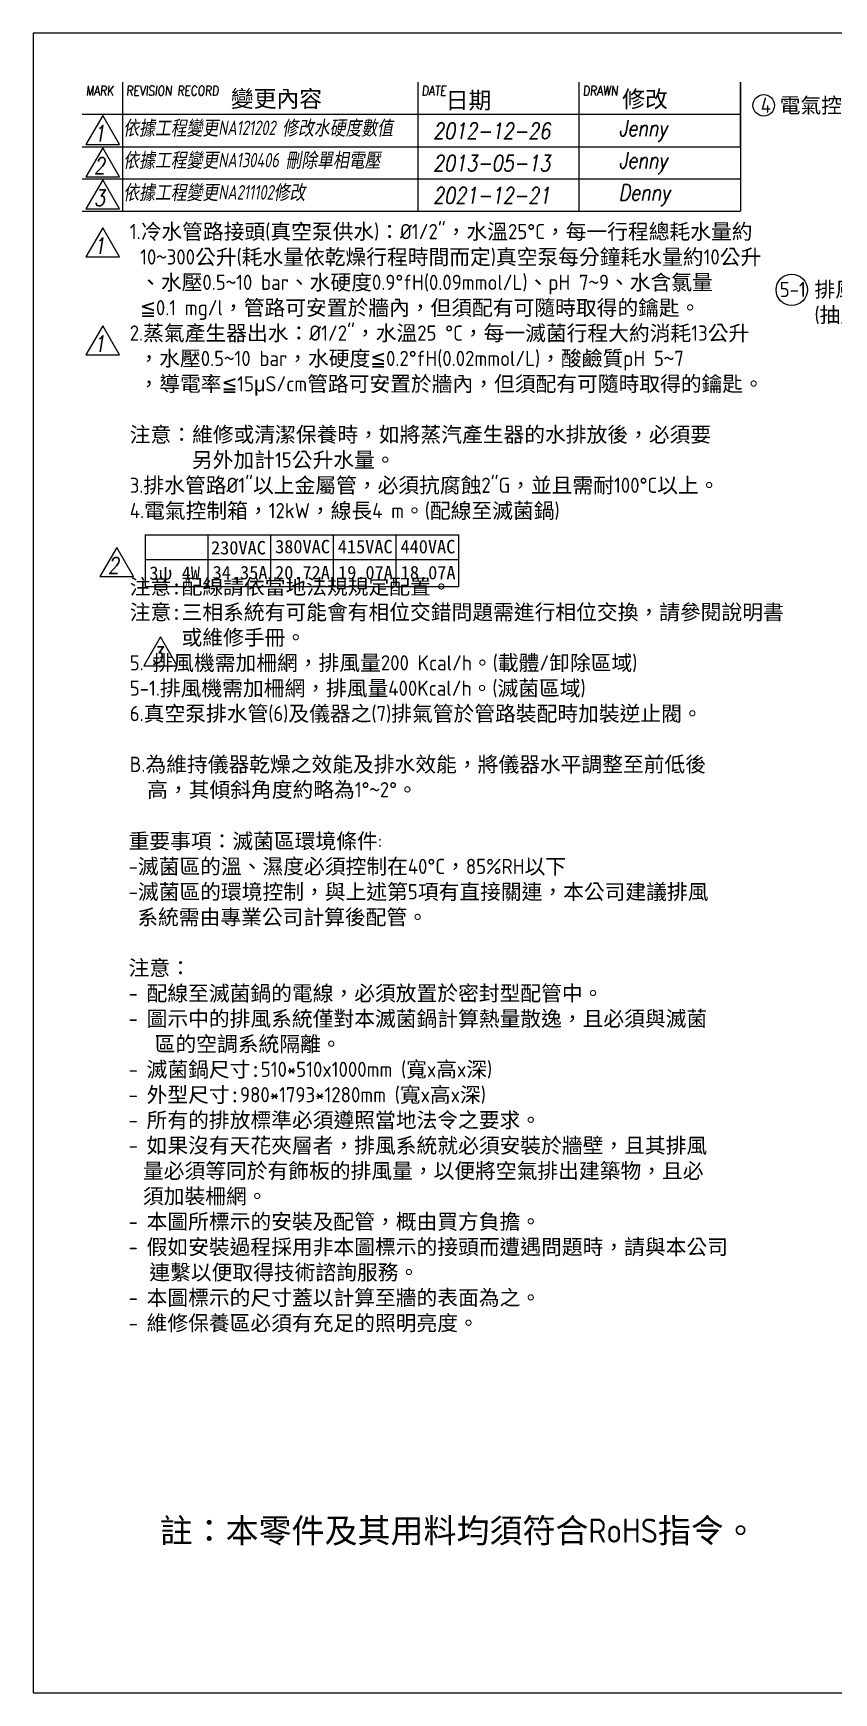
# Model space of a CAD drawing. Header units: millimetres. Extents: x -215875 to -179240, y -18069 to -2215.
# Drawn here: x -192425 to -187954, y -18069 to -8799 of the extents above; entities that cross this region are included whole.
import ezdxf

# ---------------------------------------------------------------- set-up
doc = ezdxf.new("R2010")
doc.units = ezdxf.units.MM
doc.header["$MEASUREMENT"] = 0
doc.layers.get('0').update_dxf_attribs({"lineweight": 25})
for name, color, linetype, lineweight in [('D', 3, 'Continuous', 13), ('F', 7, 'Continuous', 15), ('T', 4, 'Continuous', 15)]:
    doc.layers.add(name, color=color, linetype=linetype, lineweight=lineweight)
doc.styles.get("Standard").update_dxf_attribs({"font": 'KAIU.TTF'})
doc.styles.add('STU25', font='isocp2.shx')
doc.styles.add('Text', font='romans.shx', dxfattribs={"width": 0.8, "oblique": 10})

msp = doc.modelspace()

# ---------------------------------------------------------------- linework, layer by layer
at = {"layer": 'D'}
for p, q in [((-191799.955, -11600.541), (-191799.955, -11889.194)), ((-191799.955, -11600.541), (-190049.955, -11600.541)), ((-191449.955, -11600.541), (-191449.955, -11889.194)), ((-191099.955, -11600.541), (-191099.955, -11889.194)), ((-190749.955, -11600.541), (-190749.955, -11889.194)), ((-190399.955, -11600.541), (-190399.955, -11889.194)), ((-190049.955, -11600.541), (-190049.955, -11889.194)), ((-191799.955, -11739.194), (-190049.955, -11739.194)), ((-191799.955, -11889.194), (-190049.955, -11889.194))]:
    msp.add_line(p, q, dxfattribs=at)
for centre, radius in [((-188345.381, -9202.174), 60), ((-188189.276, -10232.656), 87.5)]:
    msp.add_circle(centre, radius, dxfattribs=at)
at = {"layer": 'F', "color": 7}
for p, q in [((-191925.665, -9073.217), (-191925.665, -9793.217)), ((-190275.515, -9793.217), (-190275.515, -9073.217)), ((-189375.515, -9793.217), (-189375.515, -9073.217)), ((-188475.515, -9433.217), (-188475.515, -9073.217)), ((-188475.515, -9253.217), (-192150.665, -9253.217)), ((-192150.665, -9433.217), (-188475.515, -9433.217)), ((-192150.665, -9613.217), (-188475.515, -9613.217)), ((-192150.665, -9793.217), (-188475.515, -9793.217))]:
    msp.add_line(p, q, dxfattribs=at)
at = {"layer": 'F'}
msp.add_line((-188475.515, -9073.217), (-188475.515, -9793.217), dxfattribs=at)
at = {"layer": 'F', "color": 6}
msp.add_lwpolyline([(-192424.686, -8799.196), (-192424.686, -18069.196), (-179239.686, -18069.196), (-179239.686, -8799.196)], close=True, dxfattribs=at)
msp.add_lwpolyline([(-192424.686, -8799.196), (-192424.686, -18069.196), (-179239.686, -18069.196), (-179239.686, -8799.196)], close=True, dxfattribs=at)
at = {"layer": 'F', "color": 7}
for points in [[(-192036.449, -9258.886), (-192129.94, -9420.817), (-191942.958, -9420.817)], [(-192036.449, -9438.886), (-192129.94, -9600.817), (-191942.958, -9600.817)], [(-192036.449, -9618.886), (-192129.94, -9780.817), (-191942.958, -9780.817)], [(-192036.449, -9886.814), (-192129.94, -10048.745), (-191942.958, -10048.745)], [(-192036.449, -10433.499), (-192129.94, -10595.43), (-191942.958, -10595.43)], [(-191958.227, -11671.839), (-192051.718, -11833.77), (-191864.736, -11833.77)], [(-191713.57, -12170.68), (-191807.061, -12332.611), (-191620.08, -12332.611)]]:
    msp.add_lwpolyline(points, close=True, dxfattribs=at)

# ---------------------------------------------------------------- texts
at = {"lineweight": -3}
for s, p in [('變更內容', (-191321.331, -9212.002)), ('日期', (-190121.169, -9220.901)), ('修改', (-189135.691, -9213.782))]:
    msp.add_text(s, height=93.4085, dxfattribs=at).set_placement(p)
at = {"insert": (-191718.372, -17095.769), "char_height": 135.00867, "attachment_point": 1, "style": 'STU25'}
msp.add_mtext('{\\f標楷體|b0|i0|c136|p65;註：本零件及其用料均須符合}RoHS{\\f標楷體|b0|i0|c136|p65;指令。}', dxfattribs=at)
at = {"layer": 'D', "char_height": 85, "attachment_point": 1}
for s, insert in [('{\\Fisocp2.shx;\\C3;4 \\f標楷體|b0|i0|c136|p65;電氣控制箱}', (-188362.278, -9159.531)), ('{\\Fisocp2.shx;\\C3;5-1 \\f標楷體|b0|i0|c136|p65;排風機\\P\\Fisocp2.shx;    (\\f標楷體|b0|i0|c136|p65;抽風機\\Fisocp2.shx;)}', (-188256.203, -10188.107))]:
    msp.add_mtext(s, dxfattribs=dict(at, insert=insert))
at = {"layer": 'D', "color": 11, "attachment_point": 1, "style": 'STU25'}
for s, insert, char_height in [('1.{\\f標楷體|b0|i0|c136|p65;冷水管路接頭}({\\f標楷體|b0|i0|c136|p65;真空泵供水}){\\f標楷體|b0|i0|c136|p65;：}%%C1/2"{\\f標楷體|b0|i0|c136|p65;，水溫}25%%DC{\\f標楷體|b0|i0|c136|p65;，每一行程總耗水量約\\P }10{\\f標楷體|b0|i0|c136|p65;~}300{\\f標楷體|b0|i0|c136|p65;公升}({\\f標楷體|b0|i0|c136|p65;耗水量依乾燥行程時間而定}){\\f標楷體|b0|i0|c136|p65;真空泵每分鐘耗水量約}10{\\f標楷體|b0|i0|c136|p65;公升\\P 、水壓}0.5{\\f標楷體|b0|i0|c136|p65;~}10 bar{\\f標楷體|b0|i0|c136|p65;、水硬度}0.9%%DfH(0.09mmol/L){\\f標楷體|b0|i0|c136|p65;、}pH 7{\\f標楷體|b0|i0|c136|p65;~}9{\\f標楷體|b0|i0|c136|p65;、水含氯量\\P \\f新細明體|b0|i0|c136|p18;≦}0.1 mg/l{\\f標楷體|b0|i0|c136|p65;，管路可安置於牆內，但須配有可隨時取得的鑰匙。}\\P2.{\\f標楷體|b0|i0|c136|p65;蒸氣產生器出水：}%%C1/2"{\\f標楷體|b0|i0|c136|p65;，水溫}25 %%DC{\\f標楷體|b0|i0|c136|p65;，每一滅菌行程大約消耗}13{\\f標楷體|b0|i0|c136|p65;公升}\\P {\\f標楷體|b0|i0|c136|p65;，水壓}0.5{\\f標楷體|b0|i0|c136|p65;~}10 bar{\\f標楷體|b0|i0|c136|p65;，水硬度\\f新細明體|b0|i0|c136|p18;≦}0.2%%DfH(0.02mmol/L){\\f標楷體|b0|i0|c136|p65;，酸鹼質}pH 5{\\f標楷體|b0|i0|c136|p65;~}7\\P {\\f標楷體|b0|i0|c136|p65;，導電率\\f新細明體|b0|i0|c136|p18;≦}15{\\f新細明體|b0|i0|c136|p16;μ}S/cm{\\f標楷體|b0|i0|c136|p65;管路可安置於牆內，但須配有可隨時取得的鑰匙。\\P\\P注意：維修或清潔保養時，如將蒸汽產生器的水排放後，必須要\\P      另外加計}15{\\f標楷體|b0|i0|c136|p65;公升水量。}\\P3.{\\f標楷體|b0|i0|c136|p65;排水管路}%%C1"{\\f標楷體|b0|i0|c136|p65;以上金屬管，必須抗腐蝕}2"G{\\f標楷體|b0|i0|c136|p65;，並且需耐}100%%DC{\\f標楷體|b0|i0|c136|p65;以上。} \\P4.{\\f標楷體|b0|i0|c136|p65;電氣控制箱，}12kW{\\f標楷體|b0|i0|c136|p65;，線長}4 m{\\f標楷體|b0|i0|c136|p65;。}({\\f標楷體|b0|i0|c136|p65;配線至滅菌鍋})\\P\\P\\P{\\f標楷體|b0|i0|c136|p65;注意:配線請依當地法規規定配置。\\P\\fDFKai-SB|b0|i0|c136|p65;注意:三相系統有可能會有相位交錯問題需進行相位交換，請參閱說明書\\P     或維修手冊。}\\P5. {\\f標楷體|b0|i0|c136|p65;排風機需加柵網，排風量}200 Kcal/h{\\f標楷體|b0|i0|c136|p65;。}({\\f標楷體|b0|i0|c136|p65;載體}/{\\f標楷體|b0|i0|c136|p65;卸除區域})\\P5-1.{\\f標楷體|b0|i0|c136|p65;排風機需加柵網，排風量}400Kcal/h{\\f標楷體|b0|i0|c136|p65;。}({\\f標楷體|b0|i0|c136|p65;滅菌區域})\\P6.{\\f標楷體|b0|i0|c136|p65;真空泵排水管}(6){\\f標楷體|b0|i0|c136|p65;及儀器之}(7){\\f標楷體|b0|i0|c136|p65;排氣管於管路裝配時加裝逆止閥。\\P}\\PB.{\\f標楷體|b0|i0|c136|p65;為維持儀器乾燥之效能及排水效能，將儀器水平調整至前低後}\\P  {\\f標楷體|b0|i0|c136|p65;高，其傾斜角度約略為}1%%D{\\f標楷體|b0|i0|c136|p65;~}2%%D{\\f標楷體|b0|i0|c136|p65;。}', (-191885.48, -9864.853), 85), ('{\\f標楷體|b0|i0|c136|p65;230VAC}', (-191431.712, -11635.683), 75), ('{\\f標楷體|b0|i0|c136|p65;380VAC}', (-191073.829, -11629.497), 75), ('{\\f標楷體|b0|i0|c136|p65;415VAC}', (-190723.829, -11629.497), 75), ('{\\f標楷體|b0|i0|c136|p65;440VAC}', (-190373.829, -11629.497), 75), ('{\\f標楷體|b0|i0|c136|p65;3ψ 4W}', (-191776.147, -11777.183), 75), ('{\\f標楷體|b0|i0|c136|p65;34.35A}', (-191422.737, -11774.513), 75), ('{\\f標楷體|b0|i0|c136|p65;20.72A}', (-191073.942, -11774.513), 75), ('{\\f標楷體|b0|i0|c136|p65;19.07A}', (-190722.334, -11774.513), 75), ('{\\f標楷體|b0|i0|c136|p65;18.07A}', (-190372.334, -11774.513), 75), ('{\\f標楷體|b0|i0|c136|p65;重要事項：滅菌區環境條件}:\\P-{\\f標楷體|b0|i0|c136|p65;滅菌區的溫、濕度必須控制在}40%%DC{\\f標楷體|b0|i0|c136|p65;，}85%RH{\\f標楷體|b0|i0|c136|p65;以下\\P}-{\\f標楷體|b0|i0|c136|p65;滅菌區的環境控制，與上述第}5{\\f標楷體|b0|i0|c136|p65;項有直接關連，本公司建議排風\\P} {\\f標楷體|b0|i0|c136|p65;系統需由專業公司計算後配管。\\P\\P注意：\\P}- {\\f標楷體|b0|i0|c136|p65;配線至滅菌鍋的電線，必須放置於密封型配管中。\\P}- {\\f標楷體|b0|i0|c136|p65;圖示中的排風系統僅對本滅菌鍋計算熱量散逸，且必須與滅菌\\P}   {\\f標楷體|b0|i0|c136|p65;區的空調系統隔離。\\P}- {\\f標楷體|b0|i0|c136|p65;滅菌鍋尺寸:}510*510x1000mm ({\\f標楷體|b0|i0|c136|p65;寬}x{\\f標楷體|b0|i0|c136|p65;高}x{\\f標楷體|b0|i0|c136|p65;深})\\P- {\\f標楷體|b0|i0|c136|p65;外型尺寸:}980*1793*1280mm ({\\f標楷體|b0|i0|c136|p65;寬}x{\\f標楷體|b0|i0|c136|p65;高}x{\\f標楷體|b0|i0|c136|p65;深})\\P- {\\f標楷體|b0|i0|c136|p65;所有的排放標準必須遵照當地法令之要求。\\P}- {\\f標楷體|b0|i0|c136|p65;如果沒有天花夾層者，排風系統就必須安裝於牆壁，且其排風\\P} {\\f???|b0|i0|c0|p65; \\f標楷體|b0|i0|c136|p65;量必須等同於有飾板的排風量，以便將空氣排出建築物，且必\\P} {\\f???|b0|i0|c0|p65; \\f標楷體|b0|i0|c136|p65;須加裝柵網。\\P}- {\\f標楷體|b0|i0|c136|p65;本圖所標示的安裝及配管，概由買方負擔。\\P}- {\\f標楷體|b0|i0|c136|p65;假如安裝過程採用非本圖標示的接頭而遭遇問題時，請與本公司\\P  連繫以便取得技術諮詢服務。\\P}- {\\f標楷體|b0|i0|c136|p65;本圖標示的尺寸蓋以計算至牆的表面為之。\\P}- {\\f標楷體|b0|i0|c136|p65;維修保養區必須有充足的照明亮度。}', (-191892.057, -13268.95), 85)]:
    msp.add_mtext(s, dxfattribs=dict(at, insert=insert, char_height=char_height))
at = {"layer": 'F', "color": 1, "lineweight": 15, "style": 'Text', "oblique": 5, "width": 0.8}
for s, p in [('MARK', (-192130.763, -9147.517)), ('REVISION RECORD', (-191905.763, -9147.517)), ('DATE', (-190255.613, -9147.517)), ('DRAWN', (-189355.613, -9147.517))]:
    msp.add_text(s, height=54, dxfattribs=at).set_placement(p)
at = {"layer": 'T', "lineweight": 20, "style": 'Text', "oblique": 10, "width": 0.8}
for s, p in [('1', (-192085.387, -9404.344)), ('2012-12-26', (-190191.521, -9390.14)), ('Jenny', (-189155.062, -9374.34)), ('2', (-192085.387, -9584.344)), ('2013-05-13', (-190191.521, -9570.14)), ('Jenny', (-189155.062, -9554.34)), ('3', (-192085.387, -9764.344)), ('2021-12-21', (-190191.521, -9750.14)), ('Denny', (-189155.062, -9734.34)), ('1', (-192085.387, -10032.272)), ('1', (-192085.387, -10578.957)), ('2', (-192007.164, -11817.297)), ('3', (-191762.508, -12316.138))]:
    msp.add_text(s, height=90, dxfattribs=at).set_placement(p)
at = {"layer": 'T', "linetype": 'Continuous', "lineweight": 20, "char_height": 80.9991, "attachment_point": 1, "style": 'Text'}
for s, insert in [('{\\fDFKai-SB|b0|i0|c136|p65;依據工程變更\\Fisocp2.shx;NA121202 \\fDFKai-SB|b0|i0|c136|p65;修改水硬度數值}', (-191921.314, -9287.523)), ('{\\fDFKai-SB|b0|i0|c136|p65;依據工程變更\\Fisocp2.shx;NA130406 \\fDFKai-SB|b0|i0|c136|p65;刪除單相電壓}', (-191921.314, -9467.523)), ('{\\fDFKai-SB|b0|i0|c136|p65;依據工程變更\\Fisocp2.shx|c136;NA211102\\fDFKai-SB|b0|i0|c136|p65;修改}', (-191921.314, -9647.523))]:
    msp.add_mtext(s, dxfattribs=dict(at, insert=insert))

doc.saveas('drawing.dxf')
